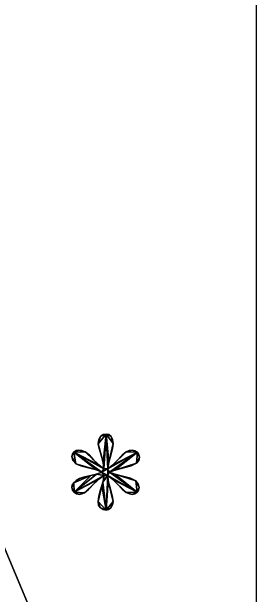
# Model space of a CAD drawing. Extents: x -12 to 200, y -2 to 100.
# Drawn here: x 149.69 to 156.19, y 57.98 to 73.5 of the extents above; entities that cross this region are included whole.
import ezdxf

# ---------------------------------------------------------------- set-up
doc = ezdxf.new("R2010")
doc.units = 0
doc.header["$MEASUREMENT"] = 0
doc.layers.add('ÙÞÝ_±Ô└┬5', color=7, linetype='CONTINUOUS')
doc.layers.add('└┬5', color=7, linetype='CONTINUOUS')

# ---------------------------------------------------------------- blocks, each defined once
blk = doc.blocks.new('└┬5G0')
at = {"layer": '└┬5', "color": 175}
mesh = blk.add_polyface(dxfattribs=at)
corners = [(149.302, 57.309, 82.592), (146.739, 57.309, 82.592), (146.289, 56.264, 82.592), (146.165, 55.928, 82.592), (146.123, 55.688, 82.592), (146.159, 55.546, 82.592), (146.267, 55.422, 82.592), (146.495, 55.328, 82.592), (146.89, 55.273, 82.592), (146.89, 55.093, 82.592), (144.805, 55.093, 82.592), (144.805, 55.273, 82.592), (145.147, 55.357, 82.592), (145.342, 55.464, 82.592), (145.605, 55.819, 82.592), (145.894, 56.416, 82.592), (148.223, 61.865, 82.592), (148.394, 61.865, 82.592), (150.699, 56.357, 82.592), (150.964, 55.81, 82.592), (151.204, 55.495, 82.592), (151.476, 55.341, 82.592), (151.836, 55.273, 82.592), (151.836, 55.093, 82.592), (149.224, 55.093, 82.592), (149.224, 55.273, 82.592), (149.555, 55.316, 82.592), (149.759, 55.405, 82.592), (149.863, 55.53, 82.592), (149.898, 55.679, 82.592), (149.849, 55.956, 82.592), (149.702, 56.357, 82.592), (149.165, 57.671, 82.592), (148.042, 60.346, 82.592), (146.89, 57.671, 82.592), (149.302, 57.309, 81.592), (146.739, 57.309, 81.592), (146.289, 56.264, 81.592), (146.165, 55.928, 81.592), (146.123, 55.688, 81.592), (146.159, 55.546, 81.592), (146.267, 55.422, 81.592), (146.495, 55.328, 81.592), (146.89, 55.273, 81.592), (146.89, 55.093, 81.592), (144.805, 55.093, 81.592), (144.805, 55.273, 81.592), (145.147, 55.357, 81.592), (145.342, 55.464, 81.592), (145.605, 55.819, 81.592), (145.894, 56.416, 81.592), (148.223, 61.865, 81.592), (148.394, 61.865, 81.592), (150.699, 56.357, 81.592), (150.964, 55.81, 81.592), (151.204, 55.495, 81.592), (151.476, 55.341, 81.592), (151.836, 55.273, 81.592), (151.836, 55.093, 81.592), (149.224, 55.093, 81.592), (149.224, 55.273, 81.592), (149.555, 55.316, 81.592), (149.759, 55.405, 81.592), (149.863, 55.53, 81.592), (149.898, 55.679, 81.592), (149.849, 55.956, 81.592), (149.702, 56.357, 81.592), (149.165, 57.671, 81.592), (148.042, 60.346, 81.592), (146.89, 57.671, 81.592)]
mesh.append_faces([[corners[k] for k in face] for face in [(42, 44, 43), (44, 46, 45), (50, 52, 51), (56, 58, 57), (58, 60, 59)]], dxfattribs={"vtx0": -1, "color": 175})
mesh.append_faces([[corners[k] for k in face] for face in [(66, 67, 35), (41, 44, 42), (55, 58, 56), (40, 47, 41), (54, 61, 55), (39, 47, 40), (53, 62, 54), (38, 48, 39), (37, 48, 38), (36, 48, 37), (52, 65, 53), (69, 35, 67)]], dxfattribs={"vtx0": -1, "vtx1": -1, "color": 175})
mesh.append_faces([[corners[k] for k in face] for face in [(6, 9, 12), (20, 23, 26), (1, 15, 17), (17, 31, 32), (34, 1, 17), (41, 47, 44), (55, 61, 58), (36, 52, 50), (52, 67, 66), (69, 52, 36)]], dxfattribs={"vtx0": -1, "vtx1": -1, "vtx2": -1, "color": 175})
mesh.append_faces([[corners[k] for k in face] for face in [(9, 11, 12), (23, 25, 26), (19, 26, 27), (4, 12, 13), (18, 27, 28), (18, 28, 29), (18, 29, 30), (1, 13, 14), (1, 14, 15), (17, 30, 31), (17, 32, 33), (34, 0, 1), (17, 33, 34), (44, 47, 46), (58, 61, 60), (54, 62, 61), (39, 48, 47), (53, 63, 62), (53, 64, 63), (53, 65, 64), (36, 49, 48), (36, 50, 49), (52, 66, 65), (52, 68, 67), (69, 36, 35), (52, 69, 68)]], dxfattribs={"vtx0": -1, "vtx2": -1, "color": 175})
mesh.append_faces([[corners[k] for k in face] for face in [(0, 31, 35), (66, 35, 31), (1, 0, 36), (35, 36, 0), (2, 1, 37), (36, 37, 1), (3, 2, 38), (37, 38, 2), (4, 3, 39), (38, 39, 3), (5, 4, 40), (39, 40, 4), (6, 5, 41), (40, 41, 5), (7, 6, 42), (41, 42, 6), (8, 7, 43), (42, 43, 7), (9, 8, 44), (43, 44, 8), (10, 9, 45), (44, 45, 9), (11, 10, 46), (45, 46, 10), (12, 11, 47), (46, 47, 11), (13, 12, 48), (47, 48, 12), (14, 13, 49), (48, 49, 13), (15, 14, 50), (49, 50, 14), (16, 15, 51), (50, 51, 15), (17, 16, 52), (51, 52, 16), (18, 17, 53), (52, 53, 17), (19, 18, 54), (53, 54, 18), (20, 19, 55), (54, 55, 19), (21, 20, 56), (55, 56, 20), (22, 21, 57), (56, 57, 21), (23, 22, 58), (57, 58, 22), (24, 23, 59), (58, 59, 23), (25, 24, 60), (59, 60, 24), (26, 25, 61), (60, 61, 25), (27, 26, 62), (61, 62, 26), (28, 27, 63), (62, 63, 27), (29, 28, 64), (63, 64, 28), (30, 29, 65), (64, 65, 29), (31, 30, 66), (65, 66, 30), (32, 34, 67), (69, 67, 34), (33, 32, 68), (67, 68, 32), (34, 33, 69), (68, 69, 33)]], dxfattribs={"vtx1": -1, "color": 175})
mesh.append_faces([[corners[k] for k in face] for face in [(31, 0, 32), (6, 7, 9), (20, 21, 23), (5, 6, 12), (19, 20, 26), (4, 5, 12), (18, 19, 27), (3, 4, 13), (2, 3, 13), (1, 2, 13), (17, 18, 30), (34, 32, 0)]], dxfattribs={"vtx1": -1, "vtx2": -1, "color": 175})
mesh.append_faces([[corners[k] for k in face] for face in [(7, 8, 9), (9, 10, 11), (15, 16, 17), (21, 22, 23), (23, 24, 25)]], dxfattribs={"vtx2": -1, "color": 175})
blk = doc.blocks.new('└┬5G1')
at = {"layer": '└┬5', "color": 175}
mesh = blk.add_polyface(dxfattribs=at)
corners = [(152.008, 61.882, 82.592), (152.07, 61.68, 82.592), (152.008, 61.882, 81.592), (152.07, 61.68, 81.592), (151.987, 62.009, 82.592), (151.987, 62.009, 81.592), (152.002, 62.121, 82.592), (152.002, 62.121, 81.592), (152.047, 62.202, 82.592), (152.047, 62.202, 81.592), (152.114, 62.251, 82.592), (152.114, 62.251, 81.592), (152.195, 62.268, 82.592), (152.195, 62.268, 81.592), (151.3, 61.731, 82.592), (151.287, 61.667, 82.592), (151.3, 61.731, 81.592), (151.287, 61.667, 81.592), (151.341, 61.788, 82.592), (151.341, 61.788, 81.592), (151.401, 61.829, 82.592), (151.401, 61.829, 81.592), (151.47, 61.843, 82.592), (151.47, 61.843, 81.592), (151.553, 61.83, 82.592), (151.553, 61.83, 81.592), (151.641, 61.792, 82.592), (151.641, 61.792, 81.592), (151.742, 61.715, 82.592), (151.742, 61.715, 81.592), (151.865, 61.586, 82.592), (152.117, 61.513, 82.592), (152.139, 61.345, 82.592), (151.865, 61.586, 81.592), (152.117, 61.513, 81.592), (152.139, 61.345, 81.592)]
mesh.append_faces([[corners[k] for k in face] for face in [(3, 5, 2), (5, 9, 7), (9, 13, 11), (17, 19, 16), (19, 23, 21), (23, 27, 25), (27, 33, 29)]], dxfattribs={"vtx0": -1, "color": 175})
mesh.append_faces([[corners[k] for k in face] for face in [(34, 5, 3), (35, 13, 34)]], dxfattribs={"vtx0": -1, "vtx1": -1, "color": 175})
mesh.append_faces([[corners[k] for k in face] for face in [(4, 8, 12), (18, 22, 26), (31, 4, 12), (5, 13, 9), (19, 27, 23), (34, 13, 5)]], dxfattribs={"vtx0": -1, "vtx1": -1, "vtx2": -1, "color": 175})
mesh.append_faces([[corners[k] for k in face] for face in [(0, 1, 2), (3, 2, 1), (4, 0, 5), (2, 5, 0), (6, 4, 7), (5, 7, 4), (8, 6, 9), (7, 9, 6), (10, 8, 11), (9, 11, 8), (12, 10, 13), (11, 13, 10), (14, 15, 16), (17, 16, 15), (18, 14, 19), (16, 19, 14), (20, 18, 21), (19, 21, 18), (22, 20, 23), (21, 23, 20), (24, 22, 25), (23, 25, 22), (26, 24, 27), (25, 27, 24), (28, 26, 29), (27, 29, 26)]], dxfattribs={"vtx1": -1, "color": 175})
mesh.append_faces([[corners[k] for k in face] for face in [(31, 1, 4), (32, 31, 12)]], dxfattribs={"vtx1": -1, "vtx2": -1, "color": 175})
mesh.append_faces([[corners[k] for k in face] for face in [(1, 0, 4), (4, 6, 8), (8, 10, 12), (15, 14, 18), (18, 20, 22), (22, 24, 26), (26, 28, 30)]], dxfattribs={"vtx2": -1, "color": 175})
mesh = blk.add_polyface(dxfattribs=at)
corners = [(152.266, 61.519, 82.592), (152.318, 61.708, 82.592), (152.266, 61.519, 81.592), (152.318, 61.708, 81.592), (152.239, 61.345, 82.592), (152.239, 61.345, 81.592), (152.366, 61.44, 82.592), (152.366, 61.44, 81.592), (152.48, 61.553, 82.592), (152.48, 61.553, 81.592), (152.625, 61.709, 82.592), (152.625, 61.709, 81.592), (153.061, 61.567, 82.592), (153.081, 61.653, 82.592), (153.061, 61.567, 81.592), (153.081, 61.653, 81.592), (153, 61.492, 82.592), (153, 61.492, 81.592), (152.859, 61.421, 82.592), (152.859, 61.421, 81.592), (152.598, 61.35, 82.592), (152.598, 61.35, 81.592), (152.425, 61.305, 82.592), (152.425, 61.305, 81.592), (152.285, 61.255, 82.592), (152.285, 61.255, 81.592), (152.426, 61.197, 82.592), (152.426, 61.197, 81.592), (152.727, 61.792, 82.592), (153.026, 61.783, 82.592), (152.139, 61.345, 82.592), (152.195, 62.268, 82.592), (152.239, 61.169, 82.592), (152.727, 61.792, 81.592), (153.026, 61.783, 81.592), (152.139, 61.345, 81.592), (152.195, 62.268, 81.592), (152.239, 61.169, 81.592), (152.082, 61.255, 81.592)]
mesh.append_faces([[corners[k] for k in face] for face in [(15, 17, 14), (17, 21, 19)]], dxfattribs={"vtx0": -1, "color": 175})
mesh.append_faces([[corners[k] for k in face] for face in [(7, 33, 9), (5, 34, 7)]], dxfattribs={"vtx0": -1, "vtx1": -1, "color": 175})
mesh.append_faces([[corners[k] for k in face] for face in [(29, 13, 16), (6, 28, 29), (29, 16, 22), (30, 31, 4), (4, 29, 24), (4, 24, 32), (34, 17, 15), (7, 34, 33), (34, 23, 17), (35, 5, 36), (5, 25, 34), (5, 37, 25), (38, 37, 5)]], dxfattribs={"vtx0": -1, "vtx1": -1, "vtx2": -1, "color": 175})
mesh.append_faces([[corners[k] for k in face] for face in [(16, 20, 22), (29, 22, 24), (17, 23, 21), (34, 25, 23)]], dxfattribs={"vtx0": -1, "vtx2": -1, "color": 175})
mesh.append_faces([[corners[k] for k in face] for face in [(0, 1, 2), (3, 2, 1), (4, 0, 5), (2, 5, 0), (6, 4, 7), (5, 7, 4), (8, 6, 9), (7, 9, 6), (10, 8, 11), (9, 11, 8), (12, 13, 14), (15, 14, 13), (16, 12, 17), (14, 17, 12), (18, 16, 19), (17, 19, 16), (20, 18, 21), (19, 21, 18), (22, 20, 23), (21, 23, 20), (24, 22, 25), (23, 25, 22), (26, 24, 27), (25, 27, 24)]], dxfattribs={"vtx1": -1, "color": 175})
mesh.append_faces([[corners[k] for k in face] for face in [(6, 8, 28), (4, 6, 29)]], dxfattribs={"vtx1": -1, "vtx2": -1, "color": 175})
mesh.append_faces([[corners[k] for k in face] for face in [(13, 12, 16), (16, 18, 20)]], dxfattribs={"vtx2": -1, "color": 175})
mesh = blk.add_polyface(dxfattribs=at)
corners = [(152.266, 62.251, 82.592), (152.195, 62.268, 82.592), (152.266, 62.251, 81.592), (152.195, 62.268, 81.592), (152.327, 62.202, 82.592), (152.327, 62.202, 81.592), (152.369, 62.122, 82.592), (152.369, 62.122, 81.592), (152.383, 62.014, 82.592), (152.383, 62.014, 81.592), (152.367, 61.883, 82.592), (152.367, 61.883, 81.592), (152.318, 61.708, 82.592), (152.318, 61.708, 81.592), (152.727, 61.792, 82.592), (152.625, 61.709, 82.592), (152.727, 61.792, 81.592), (152.625, 61.709, 81.592), (152.808, 61.827, 82.592), (152.808, 61.827, 81.592), (152.891, 61.838, 82.592), (152.891, 61.838, 81.592), (152.965, 61.825, 82.592), (152.965, 61.825, 81.592), (153.026, 61.783, 82.592), (153.026, 61.783, 81.592), (153.067, 61.723, 82.592), (153.067, 61.723, 81.592), (153.081, 61.653, 82.592), (153.081, 61.653, 81.592), (152.48, 61.553, 82.592), (152.266, 61.519, 82.592), (152.239, 61.345, 82.592), (152.48, 61.553, 81.592), (152.266, 61.519, 81.592), (152.239, 61.345, 81.592)]
mesh.append_faces([[corners[k] for k in face] for face in [(3, 5, 2), (5, 9, 7), (9, 13, 11), (33, 16, 17), (16, 21, 19), (21, 25, 23), (25, 29, 27)]], dxfattribs={"vtx0": -1, "color": 175})
mesh.append_faces([[corners[k] for k in face] for face in [(1, 4, 8), (14, 20, 24), (1, 8, 31), (3, 9, 5), (16, 25, 21), (3, 34, 9)]], dxfattribs={"vtx0": -1, "vtx1": -1, "vtx2": -1, "color": 175})
mesh.append_faces([[corners[k] for k in face] for face in [(8, 12, 31), (1, 31, 32), (9, 34, 13), (3, 35, 34)]], dxfattribs={"vtx0": -1, "vtx2": -1, "color": 175})
mesh.append_faces([[corners[k] for k in face] for face in [(0, 1, 2), (3, 2, 1), (4, 0, 5), (2, 5, 0), (6, 4, 7), (5, 7, 4), (8, 6, 9), (7, 9, 6), (10, 8, 11), (9, 11, 8), (12, 10, 13), (11, 13, 10), (14, 15, 16), (17, 16, 15), (18, 14, 19), (16, 19, 14), (20, 18, 21), (19, 21, 18), (22, 20, 23), (21, 23, 20), (24, 22, 25), (23, 25, 22), (26, 24, 27), (25, 27, 24), (28, 26, 29), (27, 29, 26)]], dxfattribs={"vtx1": -1, "color": 175})
mesh.append_faces([[corners[k] for k in face] for face in [(1, 0, 4), (4, 6, 8), (8, 10, 12), (30, 15, 14), (14, 18, 20), (20, 22, 24), (24, 26, 28)]], dxfattribs={"vtx2": -1, "color": 175})
mesh = blk.add_polyface(dxfattribs=at)
corners = [(152.139, 61.345, 82.592), (152.001, 61.448, 82.592), (152.139, 61.345, 81.592), (152.001, 61.448, 81.592), (152.117, 61.513, 82.592), (152.117, 61.513, 81.592), (152.07, 61.68, 82.592), (152.07, 61.68, 81.592), (152.082, 61.255, 82.592), (151.937, 61.201, 82.592), (152.082, 61.255, 81.592), (151.937, 61.201, 81.592), (151.938, 61.313, 82.592), (151.938, 61.313, 81.592), (151.767, 61.357, 82.592), (151.767, 61.357, 81.592), (151.525, 61.418, 82.592), (151.525, 61.418, 81.592), (151.396, 61.472, 82.592), (151.396, 61.472, 81.592), (151.314, 61.561, 82.592), (151.314, 61.561, 81.592), (151.287, 61.667, 82.592), (151.287, 61.667, 81.592), (151.865, 61.586, 82.592), (151.742, 61.715, 82.592), (151.865, 61.586, 81.592), (151.742, 61.715, 81.592), (151.341, 61.788, 82.592), (151.641, 61.792, 82.592), (152.239, 61.345, 82.592), (152.139, 61.169, 82.592), (152.239, 61.169, 82.592), (151.341, 61.788, 81.592), (151.641, 61.792, 81.592), (152.239, 61.345, 81.592), (152.139, 61.169, 81.592)]
mesh.append_faces([[corners[k] for k in face] for face in [(15, 19, 17), (19, 23, 21)]], dxfattribs={"vtx0": -1, "color": 175})
mesh.append_faces([[corners[k] for k in face] for face in [(13, 19, 15), (10, 33, 13)]], dxfattribs={"vtx0": -1, "vtx1": -1, "color": 175})
mesh.append_faces([[corners[k] for k in face] for face in [(18, 22, 28), (12, 18, 28), (28, 29, 1), (8, 28, 0), (8, 0, 30), (8, 30, 32), (19, 33, 23), (13, 33, 19), (33, 3, 34), (10, 2, 33), (10, 35, 2)]], dxfattribs={"vtx0": -1, "vtx1": -1, "vtx2": -1, "color": 175})
mesh.append_faces([[corners[k] for k in face] for face in [(29, 24, 1), (28, 1, 0), (31, 9, 8), (34, 3, 26), (33, 2, 3), (36, 10, 11)]], dxfattribs={"vtx0": -1, "vtx2": -1, "color": 175})
mesh.append_faces([[corners[k] for k in face] for face in [(0, 1, 2), (3, 2, 1), (4, 0, 5), (2, 5, 0), (6, 4, 7), (5, 7, 4), (8, 9, 10), (11, 10, 9), (12, 8, 13), (10, 13, 8), (14, 12, 15), (13, 15, 12), (16, 14, 17), (15, 17, 14), (18, 16, 19), (17, 19, 16), (20, 18, 21), (19, 21, 18), (22, 20, 23), (21, 23, 20), (24, 25, 26), (27, 26, 25), (1, 24, 3), (26, 3, 24)]], dxfattribs={"vtx1": -1, "color": 175})
mesh.append_faces([[corners[k] for k in face] for face in [(12, 14, 18), (8, 12, 28)]], dxfattribs={"vtx1": -1, "vtx2": -1, "color": 175})
mesh.append_faces([[corners[k] for k in face] for face in [(14, 16, 18), (18, 20, 22)]], dxfattribs={"vtx2": -1, "color": 175})
mesh = blk.add_polyface(dxfattribs=at)
corners = [(152.087, 60.897, 82.592), (152.041, 60.758, 82.592), (152.087, 60.897, 81.592), (152.112, 60.985, 82.592), (152.112, 60.985, 81.592), (152.126, 61.062, 82.592), (152.126, 61.062, 81.592), (152.139, 61.169, 82.592), (152.139, 61.169, 81.592), (152.004, 61.069, 82.592), (152.004, 61.069, 81.592), (151.887, 60.957, 82.592), (151.887, 60.957, 81.592), (151.731, 60.793, 82.592), (151.731, 60.793, 81.592), (151.287, 60.845, 82.592), (151.301, 60.779, 82.592), (151.287, 60.845, 81.592), (151.299, 60.907, 82.592), (151.299, 60.907, 81.592), (151.337, 60.973, 82.592), (151.337, 60.973, 81.592), (151.399, 61.034, 82.592), (151.399, 61.034, 81.592), (151.487, 61.084, 82.592), (151.487, 61.084, 81.592), (151.595, 61.118, 82.592), (151.595, 61.118, 81.592), (151.787, 61.162, 82.592), (151.787, 61.162, 81.592), (151.937, 61.201, 82.592), (151.937, 61.201, 81.592), (151.619, 60.703, 82.592), (151.345, 60.72, 82.592), (151.619, 60.703, 81.592), (151.345, 60.72, 81.592)]
mesh.append_faces([[corners[k] for k in face] for face in [(17, 21, 19), (21, 25, 23), (25, 29, 27)]], dxfattribs={"vtx0": -1, "color": 175})
mesh.append_faces([[corners[k] for k in face] for face in [(10, 34, 12), (8, 35, 10)]], dxfattribs={"vtx0": -1, "vtx1": -1, "color": 175})
mesh.append_faces([[corners[k] for k in face] for face in [(33, 15, 20), (20, 24, 28), (9, 32, 33), (33, 20, 28), (7, 33, 30), (35, 21, 17), (21, 29, 25), (10, 35, 34), (35, 29, 21), (8, 31, 35)]], dxfattribs={"vtx0": -1, "vtx1": -1, "vtx2": -1, "color": 175})
mesh.append_faces([[corners[k] for k in face] for face in [(33, 28, 30), (35, 31, 29)]], dxfattribs={"vtx0": -1, "vtx2": -1, "color": 175})
mesh.append_faces([[corners[k] for k in face] for face in [(0, 1, 2), (3, 0, 4), (2, 4, 0), (5, 3, 6), (4, 6, 3), (7, 5, 8), (6, 8, 5), (9, 7, 10), (8, 10, 7), (11, 9, 12), (10, 12, 9), (13, 11, 14), (12, 14, 11), (15, 16, 17), (18, 15, 19), (17, 19, 15), (20, 18, 21), (19, 21, 18), (22, 20, 23), (21, 23, 20), (24, 22, 25), (23, 25, 22), (26, 24, 27), (25, 27, 24), (28, 26, 29), (27, 29, 26), (30, 28, 31), (29, 31, 28)]], dxfattribs={"vtx1": -1, "color": 175})
mesh.append_faces([[corners[k] for k in face] for face in [(9, 11, 32), (7, 9, 33)]], dxfattribs={"vtx1": -1, "vtx2": -1, "color": 175})
mesh.append_faces([[corners[k] for k in face] for face in [(15, 18, 20), (20, 22, 24), (24, 26, 28)]], dxfattribs={"vtx2": -1, "color": 175})
mesh = blk.add_polyface(dxfattribs=at)
corners = [(152.595, 61.155, 82.592), (152.426, 61.197, 82.592), (152.595, 61.155, 81.592), (152.426, 61.197, 81.592), (152.84, 61.094, 82.592), (152.84, 61.094, 81.592), (152.982, 61.02, 82.592), (152.982, 61.02, 81.592), (153.051, 60.936, 82.592), (153.051, 60.936, 81.592), (153.074, 60.845, 82.592), (153.074, 60.845, 81.592), (153.06, 60.776, 81.592), (152.488, 60.945, 82.592), (152.623, 60.798, 82.592), (152.488, 60.945, 81.592), (152.623, 60.798, 81.592), (152.375, 61.061, 82.592), (152.375, 61.061, 81.592), (152.239, 61.169, 82.592), (152.239, 61.169, 81.592), (152.255, 61.024, 82.592), (152.255, 61.024, 81.592), (152.295, 60.867, 82.592), (152.295, 60.867, 81.592), (152.728, 60.715, 82.592), (153.019, 60.718, 82.592), (152.285, 61.255, 82.592), (152.112, 60.985, 82.592), (152.126, 61.062, 82.592), (152.139, 61.169, 82.592), (152.082, 61.255, 82.592), (152.728, 60.715, 81.592), (153.019, 60.718, 81.592), (152.285, 61.255, 81.592), (152.2, 60.242, 81.592), (152.126, 61.062, 81.592), (152.112, 60.985, 81.592), (152.139, 61.169, 81.592), (152.082, 61.255, 81.592)]
mesh.append_faces([[corners[k] for k in face] for face in [(2, 7, 5), (7, 11, 9), (32, 15, 16)]], dxfattribs={"vtx0": -1, "color": 175})
mesh.append_faces([[corners[k] for k in face] for face in [(3, 7, 2), (34, 33, 3), (20, 35, 22)]], dxfattribs={"vtx0": -1, "vtx1": -1, "color": 175})
mesh.append_faces([[corners[k] for k in face] for face in [(6, 10, 26), (1, 6, 26), (26, 25, 17), (27, 26, 19), (30, 31, 19), (7, 33, 11), (3, 33, 7), (33, 18, 32), (34, 20, 33), (38, 20, 39)]], dxfattribs={"vtx0": -1, "vtx1": -1, "vtx2": -1, "color": 175})
mesh.append_faces([[corners[k] for k in face] for face in [(25, 13, 17), (26, 17, 19), (19, 28, 29), (19, 29, 30), (32, 18, 15), (33, 20, 18), (20, 36, 37), (20, 38, 36)]], dxfattribs={"vtx0": -1, "vtx2": -1, "color": 175})
mesh.append_faces([[corners[k] for k in face] for face in [(0, 1, 2), (3, 2, 1), (4, 0, 5), (2, 5, 0), (6, 4, 7), (5, 7, 4), (8, 6, 9), (7, 9, 6), (10, 8, 11), (9, 11, 8), (11, 12, 10), (13, 14, 15), (16, 15, 14), (17, 13, 18), (15, 18, 13), (19, 17, 20), (18, 20, 17), (21, 19, 22), (20, 22, 19), (23, 21, 24), (22, 24, 21)]], dxfattribs={"vtx1": -1, "color": 175})
mesh.append_faces([[corners[k] for k in face] for face in [(1, 0, 6), (27, 1, 26)]], dxfattribs={"vtx1": -1, "vtx2": -1, "color": 175})
mesh.append_faces([[corners[k] for k in face] for face in [(0, 4, 6), (6, 8, 10), (25, 14, 13)]], dxfattribs={"vtx2": -1, "color": 175})
mesh = blk.add_polyface(dxfattribs=at)
corners = [(153.06, 60.776, 82.592), (153.074, 60.845, 82.592), (153.06, 60.776, 81.592), (153.019, 60.718, 82.592), (153.019, 60.718, 81.592), (152.959, 60.677, 82.592), (152.959, 60.677, 81.592), (152.891, 60.664, 82.592), (152.891, 60.664, 81.592), (152.813, 60.677, 82.592), (152.813, 60.677, 81.592), (152.728, 60.715, 82.592), (152.728, 60.715, 81.592), (152.623, 60.798, 82.592), (152.623, 60.798, 81.592), (152.361, 60.624, 82.592), (152.295, 60.867, 82.592), (152.361, 60.624, 81.592), (152.295, 60.867, 81.592), (152.383, 60.474, 82.592), (152.383, 60.474, 81.592), (152.368, 60.384, 82.592), (152.368, 60.384, 81.592), (152.324, 60.309, 82.592), (152.324, 60.309, 81.592), (152.264, 60.258, 82.592), (152.264, 60.258, 81.592), (152.2, 60.242, 82.592), (152.2, 60.242, 81.592), (152.114, 60.259, 81.592), (152.255, 61.024, 82.592), (152.239, 61.169, 82.592), (152.112, 60.985, 82.592), (153.074, 60.845, 81.592), (152.255, 61.024, 81.592), (152.239, 61.169, 81.592), (152.112, 60.985, 81.592)]
mesh.append_faces([[corners[k] for k in face] for face in [(33, 4, 2), (4, 8, 6), (8, 12, 10), (18, 20, 17), (20, 24, 22), (24, 28, 26)]], dxfattribs={"vtx0": -1, "color": 175})
mesh.append_faces([[corners[k] for k in face] for face in [(34, 20, 18)]], dxfattribs={"vtx0": -1, "vtx1": -1, "color": 175})
mesh.append_faces([[corners[k] for k in face] for face in [(3, 7, 11), (19, 23, 27), (30, 19, 27), (31, 27, 32), (4, 12, 8), (20, 28, 24), (34, 28, 20), (35, 36, 28)]], dxfattribs={"vtx0": -1, "vtx1": -1, "vtx2": -1, "color": 175})
mesh.append_faces([[corners[k] for k in face] for face in [(0, 1, 2), (3, 0, 4), (2, 4, 0), (5, 3, 6), (4, 6, 3), (7, 5, 8), (6, 8, 5), (9, 7, 10), (8, 10, 7), (11, 9, 12), (10, 12, 9), (13, 11, 14), (12, 14, 11), (15, 16, 17), (18, 17, 16), (19, 15, 20), (17, 20, 15), (21, 19, 22), (20, 22, 19), (23, 21, 24), (22, 24, 21), (25, 23, 26), (24, 26, 23), (27, 25, 28), (26, 28, 25), (28, 29, 27)]], dxfattribs={"vtx1": -1, "color": 175})
mesh.append_faces([[corners[k] for k in face] for face in [(30, 16, 19), (31, 30, 27)]], dxfattribs={"vtx1": -1, "vtx2": -1, "color": 175})
mesh.append_faces([[corners[k] for k in face] for face in [(1, 0, 3), (3, 5, 7), (7, 9, 11), (16, 15, 19), (19, 21, 23), (23, 25, 27)]], dxfattribs={"vtx2": -1, "color": 175})
mesh = blk.add_polyface(dxfattribs=at)
corners = [(152.114, 60.259, 82.592), (152.2, 60.242, 82.592), (152.114, 60.259, 81.592), (152.036, 60.312, 82.592), (152.036, 60.312, 81.592), (151.998, 60.379, 82.592), (151.998, 60.379, 81.592), (151.985, 60.476, 82.592), (151.985, 60.476, 81.592), (151.999, 60.605, 82.592), (151.999, 60.605, 81.592), (152.041, 60.758, 82.592), (152.041, 60.758, 81.592), (152.087, 60.897, 81.592), (151.619, 60.703, 82.592), (151.731, 60.793, 82.592), (151.619, 60.703, 81.592), (151.731, 60.793, 81.592), (151.554, 60.674, 82.592), (151.554, 60.674, 81.592), (151.487, 60.664, 82.592), (151.487, 60.664, 81.592), (151.41, 60.678, 82.592), (151.41, 60.678, 81.592), (151.345, 60.72, 82.592), (151.345, 60.72, 81.592), (151.301, 60.779, 82.592), (151.301, 60.779, 81.592), (151.287, 60.845, 81.592), (151.887, 60.957, 82.592), (151.287, 60.845, 82.592), (152.087, 60.897, 82.592), (152.112, 60.985, 82.592), (152.2, 60.242, 81.592), (151.887, 60.957, 81.592), (152.112, 60.985, 81.592)]
mesh.append_faces([[corners[k] for k in face] for face in [(33, 4, 2), (4, 8, 6), (8, 12, 10), (34, 16, 17), (16, 21, 19), (21, 25, 23), (25, 28, 27)]], dxfattribs={"vtx0": -1, "color": 175})
mesh.append_faces([[corners[k] for k in face] for face in [(1, 3, 7), (14, 20, 24), (1, 7, 31), (33, 8, 4), (16, 25, 21), (33, 13, 8)]], dxfattribs={"vtx0": -1, "vtx1": -1, "vtx2": -1, "color": 175})
mesh.append_faces([[corners[k] for k in face] for face in [(7, 11, 31), (1, 31, 32), (8, 13, 12), (33, 35, 13)]], dxfattribs={"vtx0": -1, "vtx2": -1, "color": 175})
mesh.append_faces([[corners[k] for k in face] for face in [(0, 1, 2), (3, 0, 4), (2, 4, 0), (5, 3, 6), (4, 6, 3), (7, 5, 8), (6, 8, 5), (9, 7, 10), (8, 10, 7), (11, 9, 12), (10, 12, 9), (12, 13, 11), (14, 15, 16), (17, 16, 15), (18, 14, 19), (16, 19, 14), (20, 18, 21), (19, 21, 18), (22, 20, 23), (21, 23, 20), (24, 22, 25), (23, 25, 22), (26, 24, 27), (25, 27, 24), (27, 28, 26)]], dxfattribs={"vtx1": -1, "color": 175})
mesh.append_faces([[corners[k] for k in face] for face in [(1, 0, 3), (3, 5, 7), (7, 9, 11), (29, 15, 14), (14, 18, 20), (20, 22, 24), (24, 26, 30)]], dxfattribs={"vtx2": -1, "color": 175})

msp = doc.modelspace()

# ---------------------------------------------------------------- block references
at = {"layer": '└┬5'}
for name in ['└┬5G1', '└┬5G0']:
    msp.add_blockref(name, (0, 0), dxfattribs=at)

# ---------------------------------------------------------------- meshes
at = {"layer": 'ÙÞÝ_±Ô└┬5', "color": 4}
mesh = msp.add_polyface(dxfattribs=at)
corners = [(156.185, 100), (156.185, 0), (156.185, 43.005), (156.185, 43.815), (156.185, 49.966), (100, 0), (100, 100)]
mesh.append_faces([[corners[k] for k in face] for face in [(5, 2, 1)]], dxfattribs={"vtx0": -1, "color": 4})
mesh.append_faces([[corners[k] for k in face] for face in [(2, 5, 3)]], dxfattribs={"vtx0": -1, "vtx1": -1, "color": 4})
mesh.append_faces([[corners[k] for k in face] for face in [(3, 5, 6), (6, 4, 3)]], dxfattribs={"vtx0": -1, "vtx2": -1, "color": 4})
mesh.append_faces([[corners[k] for k in face] for face in [(0, 4, 6)]], dxfattribs={"vtx1": -1, "color": 4})

doc.saveas('drawing.dxf')
